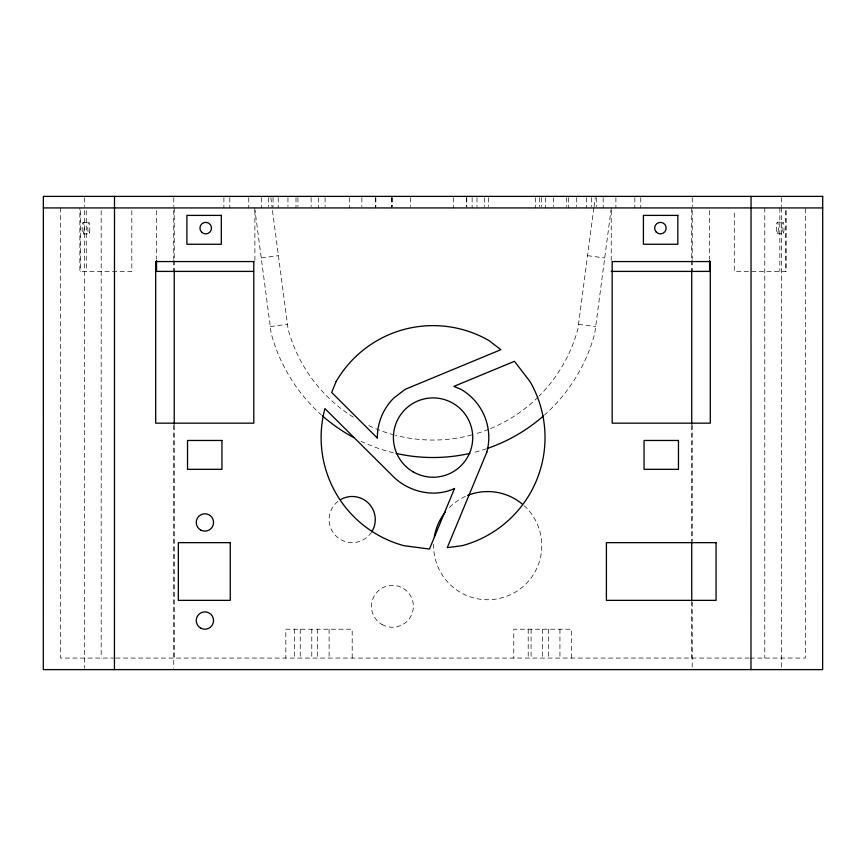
<?xml version="1.0" encoding="UTF-8"?>
<svg xmlns="http://www.w3.org/2000/svg" width="866" height="866" viewBox="0 0 866 866"><rect width="100%" height="100%" fill="white"/><g stroke="black" fill="none" stroke-linecap="round" stroke-linejoin="round"><path stroke-width="0.65" stroke-dasharray="4.33 3.25" d="M593.838 207.927L577.925 328.842A150.045 150.045 0 0 1 539.085 396.108M594.076 206.638L595.256 197.665M611.299 207.927L594.79 333.356A167.517 167.517 0 0 1 544.714 414.814M261.251 257.938L278.419 255.676M270.289 326.601L287.458 324.339M777.354 222.216L783.037 222.216M83.136 222.356L88.819 222.356M777.354 233.755L783.037 233.755M83.136 233.896L88.819 233.896M115.026 658.073L60.62 658.073L60.62 207.927M115.817 658.073L749.047 658.073M750.151 658.073L805.315 658.073L805.315 207.927M587.549 255.676L604.717 257.938M578.51 324.339L595.678 326.601M270.841 197.665L272.195 207.927M272.476 210.579L288.042 328.842A150.045 150.045 0 0 0 353.35 417.185M254.669 207.927L271.177 333.356A167.517 167.517 0 0 0 321.254 414.814M786.22 210.622L786.22 271.404L734.281 271.404L734.281 210.622M785.603 210.622L785.603 271.404M781.565 197.665L781.565 206.638M781.511 207.927L781.511 668.271M779.833 207.927L779.833 271.404M764.775 207.927L764.775 658.073M709.59 210.622L709.59 259.248M692.28 197.665L692.28 206.638M692.215 210.622L692.215 259.226M692.215 260.579L692.215 270.019M692.215 425.271L692.215 541.369M692.215 602.119L692.215 668.271M691.739 207.927L691.739 259.291M691.739 260.644L691.739 270.105M691.739 425.563L691.739 541.824M691.739 601.296L691.739 658.073M640.764 197.665L640.764 207.927M634.843 197.665L634.843 207.927M615.899 197.665L615.899 207.927M611.244 210.622L611.244 260.601M603.18 197.665L603.18 207.927M596.273 197.665L596.273 206.638M591.619 197.665L591.619 206.638M586.434 197.665L586.434 207.927M576.713 197.665L576.713 206.638M571.495 658.073L571.495 629.214L513.776 629.214L513.776 658.073M568.659 197.665L568.659 207.927M566.71 197.665L566.71 206.638M559.945 629.214L559.945 658.073M553.536 197.665L553.536 206.638M548.405 629.214L548.405 658.073M545.418 197.665L545.418 207.927M542.636 629.214L542.636 658.073M541.304 197.665L541.304 206.638M539.561 197.665L539.561 206.638M535.589 197.665L535.589 207.927M531.096 629.214L531.096 658.073M528.206 629.214L528.206 658.073M488.392 197.665L488.359 206.638M484.462 197.665L484.462 206.638M476.982 197.665L476.982 206.638M472.132 197.665L472.132 207.927M466.774 197.665L466.774 206.638M466.428 197.665L466.428 206.638M453.535 197.665L453.535 207.927M410.592 197.665L410.592 206.638M392.168 197.665L392.168 206.638M391.919 197.665L391.919 206.638M391.746 197.665L391.746 207.927M375.866 197.665L375.866 206.638M375.465 197.665L375.465 207.927M361.858 197.665L361.858 206.638M352.191 658.073L352.191 629.214L285.823 629.214L285.823 658.073M349.388 197.665L349.388 207.927M329.102 629.214L329.102 658.073M325.096 197.665L325.096 206.638M318.471 197.665L318.471 207.927M317.562 629.214L317.562 658.073M311.792 629.214L311.792 658.073M311.121 197.665L311.121 206.638M300.242 629.214L300.242 658.073M297.947 197.665L297.947 206.638M295.999 197.665L295.999 207.927M294.472 629.214L294.472 658.073M287.945 197.665L287.945 206.638M278.224 197.665L278.224 207.927M273.039 197.665L273.039 206.638M268.384 197.665L268.384 206.638M261.478 197.665L261.478 207.927M254.896 210.622L254.896 260.601M248.759 197.665L248.759 207.927M229.815 197.665L229.815 207.927M223.893 197.665L223.893 207.927M174.228 207.927L174.228 259.291M174.228 260.644L174.228 270.105M174.228 425.563L174.228 658.073M173.817 197.665L173.817 206.638M173.752 210.622L173.752 259.226M173.752 260.579L173.752 270.019M173.752 425.271L173.752 668.271M156.551 210.622L156.551 259.248M131.816 210.622L131.816 271.404L79.878 271.404L79.878 207.927M101.192 210.633L101.192 658.073M86.264 210.622L86.264 271.404M84.522 197.665L84.522 206.638M84.457 210.622L84.457 668.271M80.484 210.622L80.484 271.404M538.132 397.05A150.045 150.045 0 0 1 489.777 428.897M488.511 429.406A150.045 150.045 0 0 1 474.406 434.223M471.818 434.938A150.045 150.045 0 0 1 395.448 435.284M394.149 434.938A150.045 150.045 0 0 1 367.498 425.011M486.465 448.75A167.517 167.517 0 0 1 472.511 452.788M393.456 452.788A167.517 167.517 0 0 1 360.949 441.238M524.082 505.647A54.082 54.082 0 0 1 508.385 595.624A54.082 54.082 0 0 1 433.66 543.101M449.443 507.422A54.082 54.082 0 0 1 466.395 495.947M371.557 532.135A23.09 23.09 0 0 1 335.445 535.459A23.09 23.09 0 0 1 340.641 499.574M83.85 232.207A5.77 1.007 -90 0 0 83.396 222.551A5.77 1.007 -90 0 0 82.162 229.62A5.77 1.007 -90 0 0 83.85 232.207M783.741 232.066A5.77 1.007 -90 0 0 783.297 222.41A5.77 1.007 -90 0 0 782.063 229.479A5.77 1.007 -90 0 0 783.741 232.066M778.058 232.066A5.77 1.007 -90 0 0 777.614 222.41A5.77 1.007 -90 0 0 776.38 229.479A5.77 1.007 -90 0 0 778.058 232.066M89.534 232.207A5.77 1.007 -90 0 0 89.079 222.551A5.77 1.007 -90 0 0 87.845 229.62A5.77 1.007 -90 0 0 89.534 232.207M381.938 624.451A20.946 20.946 0 0 0 413.363 606.308A20.946 20.946 0 0 0 381.938 588.166A20.946 20.946 0 0 0 381.938 624.451"/><path stroke-width="1.3" d="M43.3 207.927L822.7 207.927M253.543 271.404L156.551 271.404L156.551 260.601M611.244 271.404L709.59 271.404L709.59 260.601M751.049 196.387L750.984 669.613M691.739 270.105L691.739 424.21M691.739 543.177L691.739 599.943M174.228 270.105L174.228 424.21M114.507 196.387L114.442 669.613M543.718 415.702A167.517 167.517 0 0 1 487.731 448.317M469.935 453.394A167.517 167.517 0 0 1 396.033 453.394M353.837 437.644A167.517 167.517 0 0 1 322.249 415.702M340.641 499.574A23.09 23.09 0 0 1 372.185 531.107M434.353 536.682A54.082 54.082 0 0 1 445.178 512.228M467.586 495.449A54.082 54.082 0 0 1 522.133 503.958M336.116 381.592L331.667 392.439L377.435 438.207L377.349 437.568A55.716 55.716 0 0 1 393.662 398.176L405.201 389.321L500.873 349.691L489.041 340.619A111.952 111.952 0 0 0 336.116 381.592M454.542 488.478L429.449 549.044L404.097 545.71A111.952 111.952 0 0 1 324.934 408.6L393.662 476.971C409.412 492.18 434.418 497.972 454.542 488.478M486.887 451.998L447.267 547.658L462.043 545.71A111.952 111.952 0 0 0 530.024 381.592L514.447 361.306L453.881 386.398L460.929 389.321A55.716 55.716 0 0 1 486.887 451.998M822.7 196.387L43.365 196.387L43.3 669.613L822.635 669.613L822.7 196.387M221.328 215.396L186.904 215.396L186.904 244.255L221.328 244.255L221.328 215.396M677.84 215.396L643.416 215.396L643.416 244.255L677.84 244.255L677.84 215.396M253.792 261.564L155.685 261.564L155.685 423.16L253.792 423.16L253.792 261.564M710.293 261.564L612.175 261.564L612.175 423.16L710.293 423.16L710.293 261.564M221.945 440.469L187.521 440.469L187.521 469.329L221.945 469.329L221.945 440.469M678.468 440.469L644.044 440.469L644.044 469.329L678.468 469.329L678.468 440.469M230.269 542.657L178.331 542.657L178.331 600.365L230.269 600.365L230.269 542.657M716.063 542.657L606.406 542.657L606.406 600.365L716.063 600.365L716.063 542.657M201.637 232.207A5.77 5.77 0 0 0 211.293 229.62A5.77 5.77 0 0 0 204.224 222.551A5.77 5.77 0 0 0 201.637 232.207M656.341 232.207A5.77 5.77 0 0 0 665.997 229.62A5.77 5.77 0 0 0 658.929 222.551A5.77 5.77 0 0 0 656.341 232.207M200.566 529.949A8.66 8.66 0 0 0 213.556 522.458A8.66 8.66 0 0 0 200.566 514.956A8.66 8.66 0 0 0 200.566 529.949M200.566 628.056A8.66 8.66 0 0 0 213.556 620.565A8.66 8.66 0 0 0 200.566 613.063A8.66 8.66 0 0 0 200.566 628.056M413.244 471.916A39.652 39.652 0 0 0 472.728 437.568A39.652 39.652 0 0 0 413.244 403.231A39.652 39.652 0 0 0 413.244 471.916"/></g></svg>
